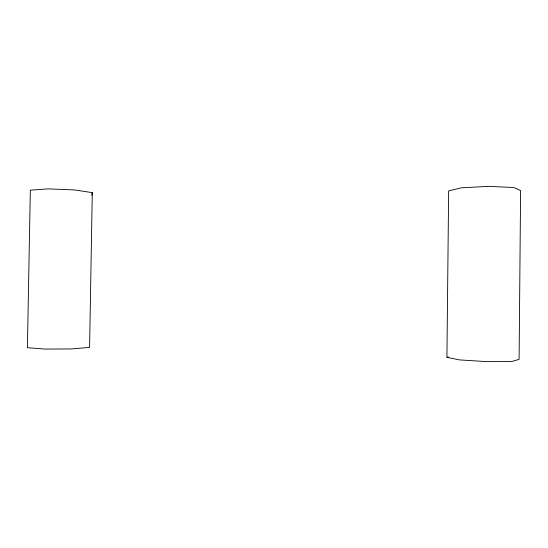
<?xml version="1.0" encoding="UTF-8"?>
<svg xmlns="http://www.w3.org/2000/svg" width="548" height="548" viewBox="0 0 548 548"><rect width="100%" height="100%" fill="white"/><g stroke="black" fill="none" stroke-linecap="round" stroke-linejoin="round"><path stroke-width="0.82" d="M446.935 357.323L448.641 190.889L461.293 187.82L488.748 186.354L513.825 187.532L520.6 190.54L519.107 359.33L512.27 361.385L487.09 361.646L459.567 359.899L446.935 357.323L448.456 356.988M92.283 192.622L89.591 347.384L71.521 348.939L45.183 349.076L27.4 347.692L30.339 190.163L48.114 188.868L74.343 189.923L92.283 192.622L91.783 195.252"/></g></svg>
